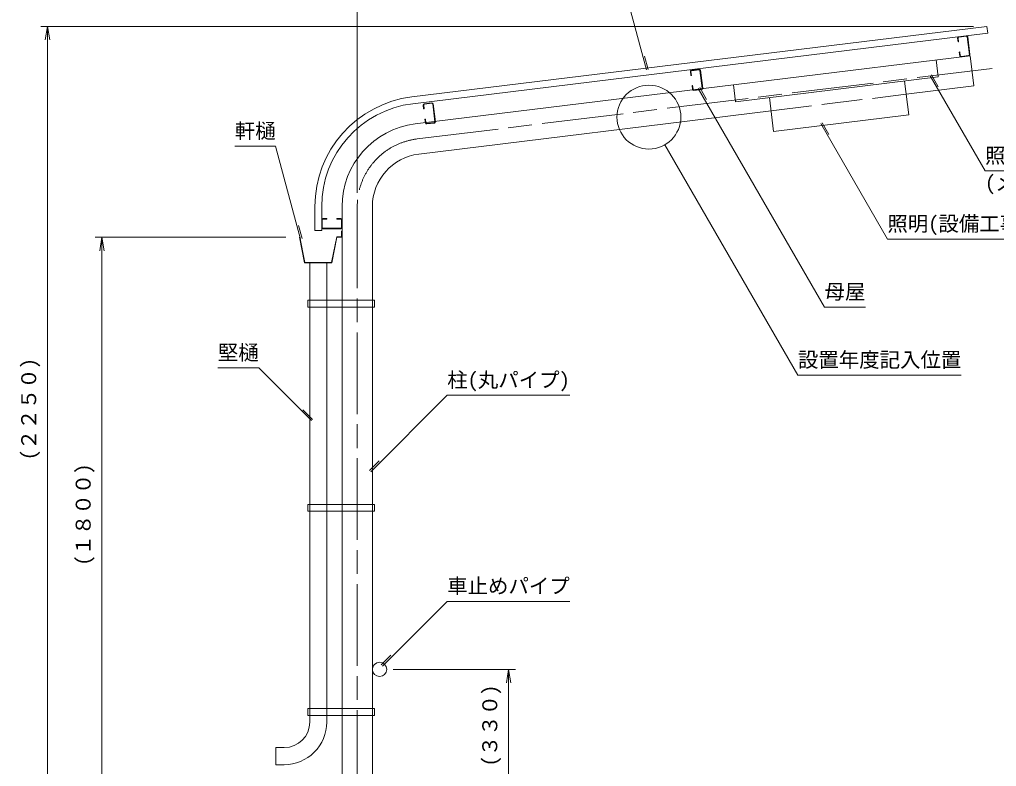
# Model space of a CAD drawing. Units: millimetres at full size, sheet at 1:20; details may follow other scales. Extents: x 474 to 16274, y 399 to 11399.
# Drawn here: x 5569 to 8439, y 7124 to 9319 of the extents above; entities that cross this region are included whole.
import ezdxf
from ezdxf.enums import TextEntityAlignment as Align

# ---------------------------------------------------------------- set-up
doc = ezdxf.new("R2010")
doc.units = ezdxf.units.MM
doc.header["$LTSCALE"] = 20
doc.linetypes.add('CHAIN', pattern=[18.5, 12, -1.5, 3.5, -1.5])
doc.linetypes.add('DASHED', pattern=[7.5, 6, -1.5])
doc.layers.add('レイヤ1', color=2, linetype='Continuous', lineweight=13)
doc.styles.add('ＭＳ ゴシック', font='')
doc.styles.get('ＭＳ ゴシック').set_extended_font_data('MS Gothic')

# ---------------------------------------------------------------- blocks, each defined once
blk = doc.blocks.new('open_arrow')
at = {"color": 0, "linetype": 'Continuous', "lineweight": -2}
blk.add_lwpolyline([(7.5, 1.25), (0, 0), (7.5, -1.25)], dxfattribs=at)

msp = doc.modelspace()

# ---------------------------------------------------------------- linework, layer by layer
at = {"layer": 'レイヤ1'}
for p, q in [((6561.62, 8809.59), (6561.62, 9819.17)), ((7411.32, 9171.5), (7323.53, 9499.17)), ((5631.62, 9299.17), (8371.62, 9299.17)), ((5651.62, 7049.17), (5651.62, 9299.17)), ((8244.33, 9153.88), (8405.91, 8874.01)), ((7563.22, 9116.65), (7934.25, 8474.01)), ((7923.09, 9013.43), (8119.05, 8674.01)), ((6201.78, 8946.55), (6321.78, 8946.55)), ((6394.79, 8674.07), (6321.78, 8946.55)), ((7465.35, 8951.09), (7856.26, 8274.01)), ((8405.91, 8874.01), (9957, 8874.01)), ((5791.62, 8679.17), (6352.07, 8679.17)), ((5811.62, 7049.17), (5811.62, 8679.17)), ((8119.05, 8674.01), (8539.05, 8674.01)), ((7934.25, 8474.01), (8054.25, 8474.01)), ((6152.07, 8295.26), (6272.07, 8295.26)), ((6426.85, 8140.48), (6272.07, 8295.26)), ((7856.26, 8274.01), (8336.26, 8274.01)), ((6601.1, 7990.19), (6825.81, 8214.9)), ((6825.81, 8214.9), (7185.81, 8214.9)), ((6635.73, 7419.08), (6825.81, 7609.17)), ((6825.81, 7609.17), (7185.81, 7609.17)), ((6667.17, 7409.17), (7026.17, 7409.17)), ((7006.17, 7409.17), (7006.17, 7079.17))]:
    msp.add_line(p, q, dxfattribs=at)
at = {"layer": 'レイヤ1', "color": 4}
msp.add_line((5961.62, 9299.17), (5801.62, 9299.17), dxfattribs=at)
at = {"layer": 'レイヤ1', "color": 3}
for p, q in [((6722.07, 9091.72), (8411.62, 9299.17)), ((8411.62, 9299.17), (8414.06, 9279.32)), ((6724.5, 9071.87), (8414.06, 9279.32)), ((8325.17, 9264.77), (8326.55, 9253.46)), ((8326.55, 9253.46), (8328.14, 9253.66)), ((8326.75, 9264.97), (8328.14, 9253.66)), ((8351.13, 9269.98), (8328.5, 9267.2)), ((8359.79, 9215.83), (8353.35, 9268.24)), ((8361.38, 9216.02), (8354.94, 9268.43)), ((8331.8, 9223.88), (8330.21, 9223.68)), ((8331.6, 9212.37), (8330.21, 9223.68)), ((8333.19, 9212.56), (8331.8, 9223.88)), ((8358.05, 9213.6), (8335.42, 9210.82)), ((6731.82, 9012.31), (8361.81, 9212.45)), ((8262.56, 9200.26), (8268.65, 9150.64)), ((8361.81, 9212.45), (8372.67, 9124.01)), ((7540.2, 9166.24), (7541.59, 9154.92)), ((7541.79, 9166.43), (7543.18, 9155.12)), ((7565.97, 9173.03), (7543.34, 9170.25)), ((7566.16, 9171.44), (7543.53, 9168.66)), ((7574.83, 9117.29), (7568.39, 9169.7)), ((7576.41, 9117.49), (7569.98, 9169.89)), ((7541.59, 9154.92), (7543.18, 9155.12)), ((7667.03, 9127.15), (7673.13, 9077.52)), ((7673.13, 9077.52), (8268.65, 9150.64)), ((8169.4, 9138.45), (8181.59, 9039.2)), ((7546.84, 9125.34), (7545.25, 9125.14)), ((7546.64, 9113.83), (7545.25, 9125.14)), ((7548.23, 9114.02), (7546.84, 9125.34)), ((7573.08, 9115.06), (7550.45, 9112.28)), ((7573.28, 9113.47), (7550.65, 9110.69)), ((8174.16, 9099.64), (8372.67, 9124.01)), ((6781.01, 9074.49), (6758.38, 9071.71)), ((6781.2, 9072.9), (6758.57, 9070.12)), ((6789.86, 9018.75), (6783.43, 9071.16)), ((6791.45, 9018.95), (6785.02, 9071.35)), ((7772.38, 9089.7), (7784.57, 8990.45)), ((6742.67, 8923.88), (7777.15, 9050.89)), ((6755.24, 9067.7), (6756.63, 9056.38)), ((6756.63, 9056.38), (6758.22, 9056.58)), ((6756.83, 9067.89), (6758.22, 9056.58)), ((6761.87, 9026.8), (6760.29, 9026.61)), ((6761.68, 9015.29), (6760.29, 9026.61)), ((6763.26, 9015.49), (6761.87, 9026.8)), ((6788.12, 9016.52), (6765.49, 9013.74)), ((6788.32, 9014.93), (6765.69, 9012.16)), ((7784.57, 8990.45), (8181.59, 9039.2)), ((6437.07, 8769.59), (6437.07, 8699.17)), ((6457.07, 8769.59), (6457.07, 8699.17)), ((6517.07, 6905.17), (6517.07, 8769.59)), ((6606.17, 8769.59), (6606.17, 6905.17)), ((6458.67, 8707.77), (6458.67, 8730.57)), ((6460.67, 8734.17), (6472.07, 8734.17)), ((6460.67, 8732.57), (6472.07, 8732.57)), ((6472.07, 8732.57), (6472.07, 8734.17)), ((6502.07, 8734.17), (6502.07, 8732.57)), ((6513.47, 8734.17), (6502.07, 8734.17)), ((6513.47, 8732.57), (6502.07, 8732.57)), ((6515.47, 8707.77), (6515.47, 8730.57)), ((6437.07, 8699.17), (6457.07, 8699.17)), ((6460.67, 8705.77), (6513.47, 8705.77)), ((6460.67, 8704.17), (6513.47, 8704.17)), ((6515.47, 8697.18), (6517.07, 8697.18)), ((6515.47, 8697.18), (6515.47, 8680.77)), ((6407.07, 8604.17), (6392.07, 8679.17)), ((6392.07, 8679.17), (6393.09, 8679.17)), ((6407.89, 8605.17), (6393.09, 8679.17)), ((6486.25, 8605.17), (6501.37, 8680.77)), ((6487.07, 8604.17), (6502.07, 8679.17)), ((6501.05, 8679.17), (6517.07, 8679.17)), ((6501.37, 8680.77), (6515.47, 8680.77)), ((6487.07, 8604.17), (6407.07, 8604.17)), ((6486.25, 8605.17), (6407.89, 8605.17)), ((6422.07, 7254.17), (6422.07, 8604.17)), ((6472.07, 7254.17), (6472.07, 8604.17)), ((6416.07, 8494.17), (6612.17, 8494.17)), ((6416.07, 8474.17), (6416.07, 8494.17)), ((6416.07, 8474.17), (6612.17, 8474.17)), ((6612.17, 8494.17), (6612.17, 8474.17)), ((6416.07, 7874.17), (6416.07, 7894.17)), ((6416.07, 7894.17), (6612.17, 7894.17)), ((6612.17, 7894.17), (6612.17, 7874.17)), ((6416.07, 7874.17), (6612.17, 7874.17)), ((6416.07, 7274.17), (6416.07, 7294.17)), ((6416.07, 7294.17), (6612.17, 7294.17)), ((6612.17, 7294.17), (6612.17, 7274.17)), ((6416.07, 7274.17), (6612.17, 7274.17)), ((6322.07, 7129.17), (6322.07, 7179.17)), ((6347.07, 7179.17), (6322.07, 7179.17)), ((6347.07, 7129.17), (6322.07, 7129.17))]:
    msp.add_line(p, q, dxfattribs=at)
at = {"layer": 'レイヤ1', "color": 6}
for p, q in [((7416.15, 9172.79), (7405.8, 9211.43)), ((8248.66, 9156.38), (8268.66, 9121.74)), ((7567.55, 9119.15), (7587.55, 9084.51)), ((7927.42, 9015.93), (7947.42, 8981.29)), ((6399.62, 8675.36), (6389.26, 8714)), ((6430.39, 8144.02), (6402.1, 8172.3)), ((6597.57, 7993.73), (6625.85, 8022.01)), ((6632.19, 7422.62), (6660.48, 7450.9))]:
    msp.add_line(p, q, dxfattribs=at)
at = {"layer": 'レイヤ1', "linetype": 'CHAIN', "lineweight": 18}
for p, q in [((6737.25, 8968.1), (8426.8, 9175.55)), ((6561.62, 8769.59), (6561.62, 5879.17))]:
    msp.add_line(p, q, dxfattribs=at)
at = {"layer": 'レイヤ1', "color": 3, "linetype": 'DASHED', "lineweight": 18}
msp.add_line((7777.15, 9050.89), (8174.16, 9099.64), dxfattribs=at)
at = {"layer": 'レイヤ1', "lineweight": 18}
msp.add_circle((7418.42, 9032.38), 93.86, dxfattribs=at)
at = {"layer": 'レイヤ1', "color": 3}
msp.add_circle((6627.17, 7409.17), 21, dxfattribs=at)
for centre, radius, start, end in [((8351.37, 9267.99), 3.6, 6.99997, 96.99997), ((8328.74, 9265.21), 3.6, 96.99997, 186.99997), ((8328.74, 9265.21), 2, 97.00015, 187.00015), ((8351.37, 9267.99), 2, 7.00015, 97.00015), ((8357.8, 9215.59), 2, 277.00015, 7.00015), ((8357.8, 9215.59), 3.6, 276.99997, 6.99997), ((8335.17, 9212.81), 3.6, 186.99997, 276.99997), ((8335.17, 9212.81), 2, 187.00015, 277.00015), ((7543.78, 9166.67), 3.6, 96.99997, 186.99997), ((7543.78, 9166.67), 2, 97.00015, 187.00015), ((7566.41, 9169.45), 3.6, 6.99997, 96.99997), ((7566.41, 9169.45), 2, 7.00015, 97.00015), ((7550.21, 9114.27), 3.6, 186.99997, 276.99997), ((7550.21, 9114.27), 2, 187.00015, 277.00015), ((7572.84, 9117.05), 2, 277.00015, 7.00015), ((7572.84, 9117.05), 3.6, 276.99997, 6.99997), ((6761.62, 8769.59), 324.55, 96.99998, 180), ((6761.62, 8769.59), 304.55, 96.99998, 180), ((6758.81, 9068.14), 3.6, 96.99997, 186.99997), ((6758.81, 9068.14), 2, 97.00015, 187.00015), ((6781.45, 9070.91), 3.6, 6.99997, 96.99997), ((6781.45, 9070.91), 2, 7.00015, 97.00015), ((6761.62, 8769.59), 244.55, 97, 180), ((6765.25, 9015.73), 3.6, 186.99997, 276.99997), ((6765.25, 9015.73), 2, 187.00015, 277.00015), ((6787.88, 9018.51), 2, 277.00015, 7.00015), ((6787.88, 9018.51), 3.6, 276.99997, 6.99997), ((6761.62, 8769.59), 155.45, 97, 180), ((6460.67, 8730.57), 3.6, 90, 180), ((6460.67, 8730.57), 2, 90, 180), ((6513.47, 8730.57), 3.6, 0, 90), ((6513.47, 8730.57), 2, 0, 90), ((6460.67, 8707.77), 3.6, 180, 270), ((6460.67, 8707.77), 2, 180, 270), ((6513.47, 8707.77), 2, 270, 0), ((6513.47, 8707.77), 3.6, 270, 0), ((6347.07, 7254.17), 75, 270.00009, 0), ((6347.07, 7254.17), 125, 269.99994, 0)]:
    msp.add_arc(centre, radius, start, end, dxfattribs=at)
at = {"layer": 'レイヤ1', "linetype": 'CHAIN', "lineweight": 18}
msp.add_arc((6761.62, 8769.59), 200, 97, 180, dxfattribs=at)

# ---------------------------------------------------------------- block references
at = {"layer": 'レイヤ1', "xscale": 5.26, "yscale": 5.26, "rotation": 270}
for p in [(5651.62, 9299.17), (5811.62, 8679.17), (7006.17, 7409.17)]:
    msp.add_blockref('open_arrow', p, dxfattribs=at)

# ---------------------------------------------------------------- texts
at = {"layer": 'レイヤ1', "color": 7, "style": 'ＭＳ ゴシック'}
for s, p in [('軒樋', (6321.78, 8956.55)), ('堅樋', (6272.07, 8305.27)), ('柱(丸パイプ)', (7185.81, 8224.9)), ('車止めパイプ', (7185.81, 7619.17))]:
    msp.add_text(s, height=43.99, dxfattribs=at).set_placement(p, align=Align.BOTTOM_RIGHT)
for s, p in [('照明取付架台(\u3000－１２５×６５)', (8405.91, 8884.02)), ('(メーカー仕様または溶融亜鉛メッキの上フッ素樹脂塗装)', (8405.91, 8804.01)), ('照明(設備工事)', (8119.05, 8684.02)), ('母屋', (7934.25, 8484.02)), ('設置年度記入位置', (7856.26, 8284.02))]:
    msp.add_text(s, height=43.99, dxfattribs=at).set_placement(p, align=Align.BOTTOM_LEFT)
at = {"layer": 'レイヤ1', "style": 'ＭＳ ゴシック'}
for s, p in [('(２２５０)', (5631.62, 8024.17)), ('(１８００)', (5791.62, 7714.17)), ('(３３０)', (6986.17, 7124.17))]:
    msp.add_text(s, height=43.99, rotation=90, dxfattribs=at).set_placement(p, align=Align.BOTTOM_LEFT)

doc.saveas('drawing.dxf')
